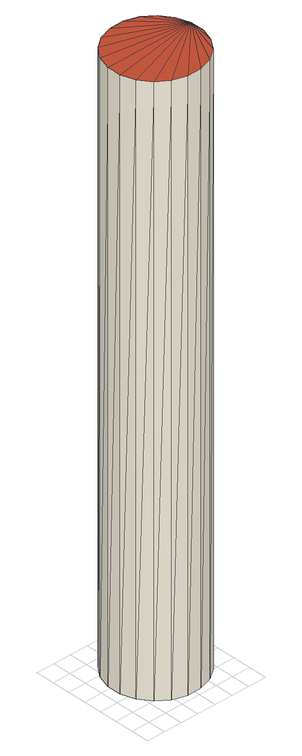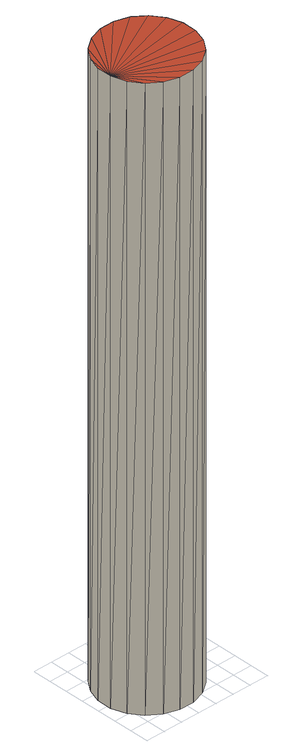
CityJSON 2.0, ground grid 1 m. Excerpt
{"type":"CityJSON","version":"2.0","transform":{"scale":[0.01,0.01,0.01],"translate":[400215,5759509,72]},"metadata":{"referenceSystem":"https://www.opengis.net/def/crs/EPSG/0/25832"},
"CityObjects":{
"building1":{"type":"Building","attributes":{"Geometrietyp2DReferenz":"1000","Gemeindeschluessel":"05515000","function":"51002_1251","roofType":"9999","measuredHeight":32.83},"geometry":[{"type":"Solid","lod":"2","boundaries":[[[[0,1,2]],[[1,3,2]],[[4,5,0]],[[5,1,0]],[[6,7,4]],[[7,5,4]],[[8,9,6]],[[9,7,6]],[[10,11,8]],[[11,9,8]],[[12,13,10]],[[13,11,10]],[[14,15,12]],[[15,13,12]],[[16,17,14]],[[17,15,14]],[[18,19,16]],[[19,17,16]],[[20,21,18]],[[21,19,18]],[[22,23,20]],[[23,21,20]],[[24,25,22]],[[25,23,22]],[[26,27,24]],[[27,25,24]],[[28,29,26]],[[29,27,26]],[[30,31,28]],[[31,29,28]],[[32,33,30]],[[33,31,30]],[[34,35,32]],[[35,33,32]],[[36,37,34]],[[37,35,34]],[[38,39,36]],[[39,37,36]],[[2,3,38]],[[3,39,38]],[[3,1,39]],[[1,5,39]],[[5,7,39]],[[7,9,39]],[[9,11,39]],[[11,13,39]],[[13,15,39]],[[15,17,39]],[[17,19,39]],[[19,21,39]],[[21,23,39]],[[23,25,39]],[[25,27,39]],[[27,29,39]],[[29,31,39]],[[31,33,39]],[[33,35,39]],[[35,37,39]],[[36,34,4]],[[0,2,4]],[[2,38,4]],[[38,36,4]],[[34,32,4]],[[32,30,4]],[[30,28,4]],[[28,26,4]],[[26,24,4]],[[24,22,4]],[[22,20,4]],[[20,18,4]],[[18,16,4]],[[16,14,4]],[[14,12,4]],[[12,10,4]],[[10,8,4]],[[8,6,4]]]],"semantics":{"surfaces":[{"type":"WallSurface"},{"type":"GroundSurface"},{"type":"RoofSurface"}],"values":[[0,0,0,0,0,0,0,0,0,0,0,0,0,0,0,0,0,0,0,0,0,0,0,0,0,0,0,0,0,0,0,0,0,0,0,0,0,0,0,0,1,1,1,1,1,1,1,1,1,1,1,1,1,1,1,1,1,1,2,2,2,2,2,2,2,2,2,2,2,2,2,2,2,2,2,2]]}}]}
},
"vertices":[
[525,392,3308],[525,392,25],[479,455,3308],[479,455,25],[549,317,3308],[549,317,25],[549,239,3308],[549,239,25],[525,165,3308],[525,165,25],[479,101,3308],[479,101,25],[415,55,3308],[415,55,25],[341,31,3308],[341,31,25],[263,31,3308],[263,31,25],[188,55,3308],[188,55,25],[125,101,3308],[125,101,25],[79,165,3308],[79,165,25],[55,239,3308],[55,239,25],[55,317,3308],[55,317,25],[79,392,3308],[79,392,25],[125,455,3308],[125,455,25],[188,501,3308],[188,501,25],[263,525,3308],[263,525,25],[341,525,3308],[341,525,25],[415,501,3308],[415,501,25]
]}
